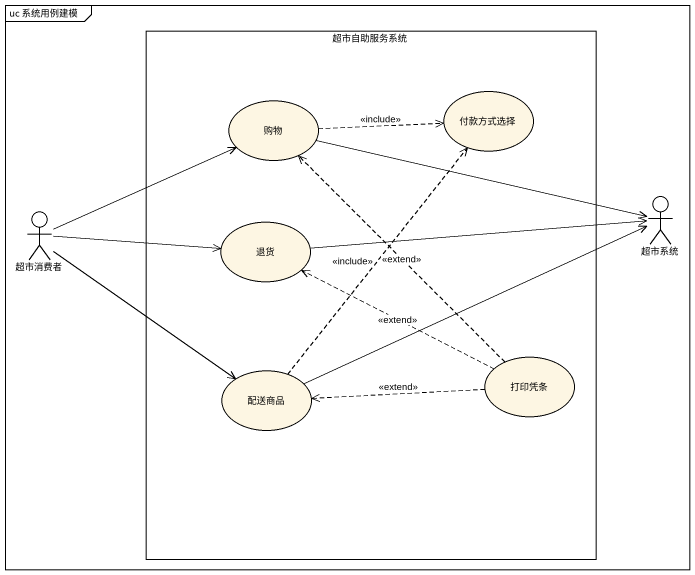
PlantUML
@startuml
mainframe uc 系统用例建模
rectangle 超市自助服务系统 {
  usecase 付款方式选择
  usecase 购物
  usecase 退货
  usecase 打印凭条
  usecase 配送商品
}
actor 超市消费者
actor 超市系统
购物 .right.> 付款方式选择 : <<include>>
购物 -right-> 超市系统
超市消费者 -right-> 购物
超市消费者 -right-> 退货
超市消费者 --> 配送商品
退货 -right-> 超市系统
打印凭条 .up.> 购物 : <<extend>>
打印凭条 .left.> 退货 : <<extend>>
打印凭条 .left.> 配送商品 : <<extend>>
配送商品 .up.> 付款方式选择 : <<include>>
配送商品 -right-> 超市系统
@enduml
